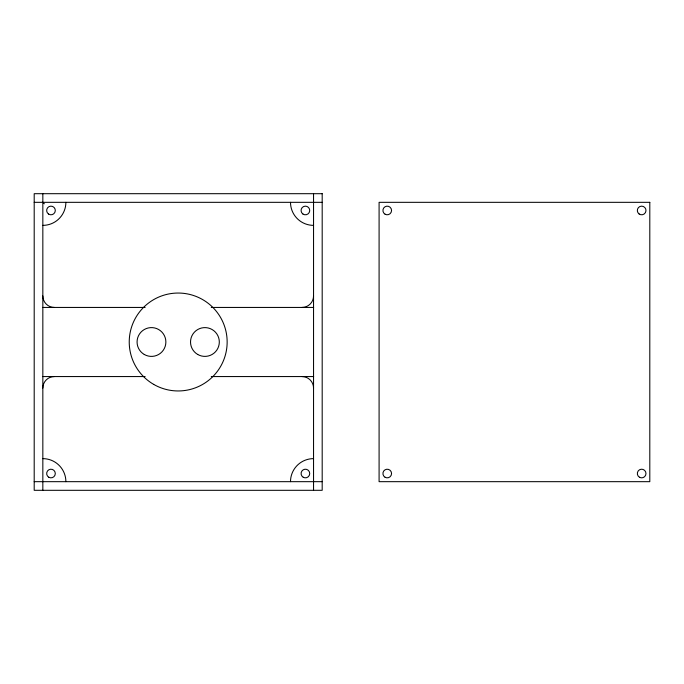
<?xml version="1.0" encoding="UTF-8"?>
<svg xmlns="http://www.w3.org/2000/svg" width="684" height="684" viewBox="0 0 684 684"><rect width="100%" height="100%" fill="white"/><g stroke="black" fill="none" stroke-linecap="round" stroke-linejoin="round"><path stroke-width="1.03" d="M34.2 202.327L322.19 202.327M42.733 307.441L145.128 307.441M211.262 307.441L313.657 307.441M42.733 376.559L145.128 376.559M211.262 376.559L313.657 376.559M34.2 481.673L322.19 481.673M42.836 202.327L44.323 203.806M313.546 193.692L313.546 490.308M42.836 193.692L42.836 490.308M313.546 225.369A23.042 23.042 0 0 1 290.503 202.327M65.878 202.327A23.042 23.042 0 0 1 42.836 225.369M42.836 458.631A23.042 23.042 0 0 1 65.878 481.673M290.503 481.673A23.042 23.042 0 0 1 313.546 458.631M54.361 307.441A11.517 11.517 0 0 1 42.836 295.924M313.546 295.924A11.517 11.517 0 0 1 302.029 307.441M302.029 376.559A11.517 11.517 0 0 1 313.546 388.076M42.836 388.076A11.517 11.517 0 0 1 54.361 376.559M322.19 193.692L34.2 193.692L34.2 490.308L322.19 490.308L322.19 193.692M649.8 202.327L379.09 202.327L379.09 481.673L649.8 481.673L649.8 202.327M302.909 214.007A4.318 4.318 0 0 0 309.707 210.86A4.318 4.318 0 0 0 303.585 206.551A4.318 4.318 0 0 0 302.909 214.007M48.564 214.049A4.318 4.318 0 0 0 55.293 210.783A4.318 4.318 0 0 0 49.094 206.585A4.318 4.318 0 0 0 48.564 214.049M48.829 477.27A4.318 4.318 0 0 0 55.301 473.525A4.318 4.318 0 0 0 48.829 469.788A4.318 4.318 0 0 0 48.829 477.27M303.243 477.27A4.318 4.318 0 0 0 309.724 473.525A4.318 4.318 0 0 0 303.243 469.788A4.318 4.318 0 0 0 303.243 477.27M639.497 477.27A4.318 4.318 0 0 0 645.978 473.525A4.318 4.318 0 0 0 639.497 469.788A4.318 4.318 0 0 0 639.497 477.27M385.083 477.27A4.318 4.318 0 0 0 391.556 473.525A4.318 4.318 0 0 0 385.083 469.788A4.318 4.318 0 0 0 385.083 477.27M385.083 214.212A4.318 4.318 0 0 0 391.556 210.475A4.318 4.318 0 0 0 385.083 206.73A4.318 4.318 0 0 0 385.083 214.212M639.164 214.007A4.318 4.318 0 0 0 645.961 210.86A4.318 4.318 0 0 0 639.839 206.551A4.318 4.318 0 0 0 639.164 214.007M153.712 384.399A48.957 48.957 0 0 0 227.148 342A48.957 48.957 0 0 0 153.712 299.601A48.957 48.957 0 0 0 153.712 384.399M144.264 354.466A14.398 14.398 0 0 0 165.87 342A14.398 14.398 0 0 0 144.264 329.534A14.398 14.398 0 0 0 144.264 354.466M197.719 354.466A14.398 14.398 0 0 0 219.316 342A14.398 14.398 0 0 0 197.719 329.534A14.398 14.398 0 0 0 197.719 354.466"/></g></svg>
